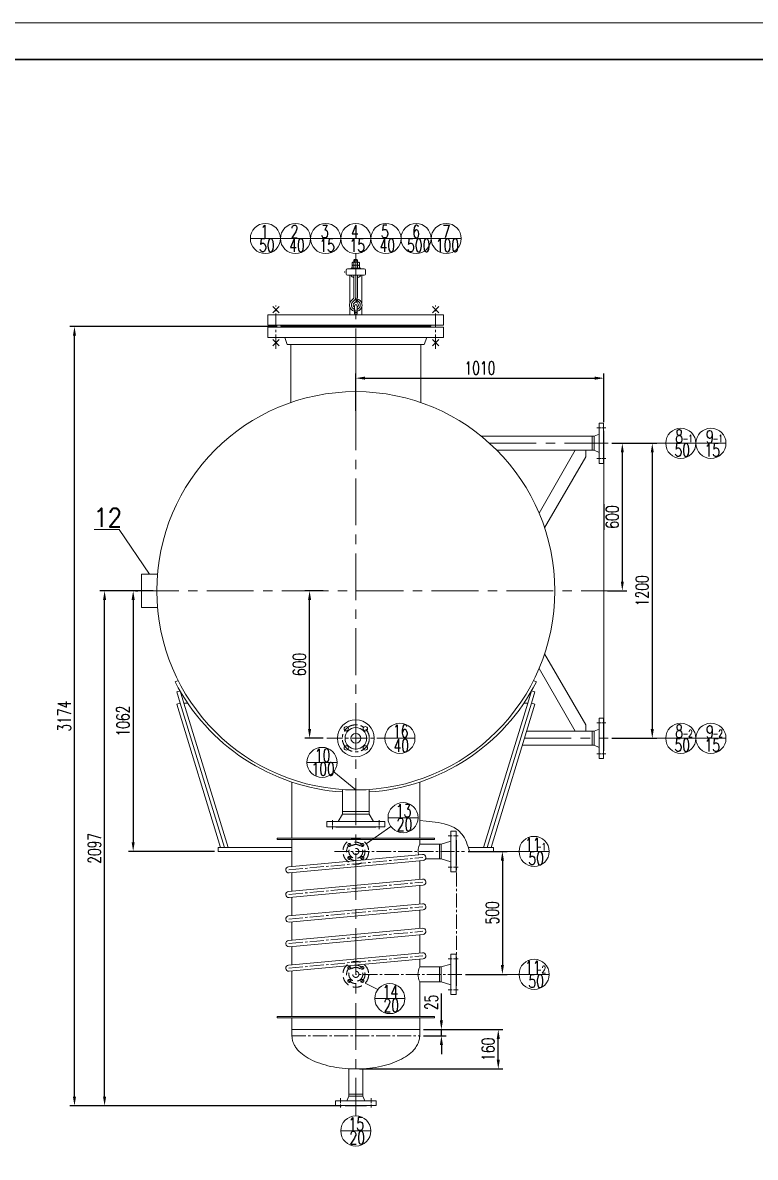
# Model space of a CAD drawing. Header units: millimetres. Extents: x 35105 to 422189, y -71206 to 1224.
# Drawn here: x 408562 to 411544, y -66911 to -62296 of the extents above; entities that cross this region are included whole.
import ezdxf
from ezdxf.enums import TextEntityAlignment as Align

# ---------------------------------------------------------------- set-up
doc = ezdxf.new("R2010")
doc.units = ezdxf.units.MM
for name, pattern in [('CENTER2', [28.575, 19.05, -3.175, 3.175, -3.175]), ('CENTERX2', [101.6, 63.5, -12.7, 12.7, -12.7]), ('DASHED', [19.05, 12.7, -6.35])]:
    doc.linetypes.add(name, pattern=pattern)
doc.layers.get('0').update_dxf_attribs({"lineweight": 18})
doc.layers.get('Defpoints').update_dxf_attribs({"lineweight": 18})
doc.layers.add('BORDER', color=7, linetype='Continuous')
for name, color, linetype, lineweight in [('短点划线', 1, 'CENTER2', 13), ('细实线', 1, 'Continuous', 13), ('虚线', 1, 'DASHED', 13), ('长点划线', 1, 'CENTERX2', 13)]:
    doc.layers.add(name, color=color, linetype=linetype, lineweight=lineweight)
doc.styles.add('HZ0', font='TXT.shx', dxfattribs={"width": 0.7, "bigfont": 'gbcbig.shx'})
doc.dimstyles.new('15倍$0', dxfattribs={"dimscale": 15, "dimtxt": 3.5, "dimasz": 2.5, "dimexe": 1.25, "dimexo": 1, "dimgap": 1, "dimtad": 1, "dimdec": 1, "dimdsep": 46, "dimtxsty": 'HZ0', "dimcen": 0, "dimclrd": 1, "dimclre": 1, "dimclrt": 1, "dimadec": 0, "dimazin": 0, "dimtfac": 1, "dimtdec": 1, "dimtmove": 2, "dimatfit": 3, "dimfxl": 1, "dimtfill": 1, "dimarcsym": 0})

# ---------------------------------------------------------------- blocks, each defined once
blk = doc.blocks.new('*D104')
at = {"color": 1, "linetype": 'Continuous', "lineweight": -2, "ltscale": 3, "transparency": 16777216}
for p, q in [((410375.2, -65666.5), (410533.3, -65666.5)), ((410514.5, -65704), (410514.5, -66129)), ((410364.5, -66166.5), (410533.3, -66166.5))]:
    blk.add_line(p, q, dxfattribs=at)
at = {"color": 1, "ltscale": 3, "transparency": 16777216}
for points in [[(410508.3, -65704), (410520.8, -65704), (410514.5, -65666.5)], [(410508.3, -66129), (410520.8, -66129), (410514.5, -66166.5)]]:
    blk.add_solid(points, dxfattribs=at)
at = {"layer": 'Defpoints', "color": 0, "ltscale": 3, "transparency": 16777216}
for p in [(410360.2, -65666.5), (410349.5, -66166.5), (410514.5, -66166.5)]:
    blk.add_point(p, dxfattribs=at)
at = {"color": 1, "ltscale": 3, "transparency": 16777216, "insert": (410473.3, -65916.5), "char_height": 52.5, "attachment_point": 5, "rotation": 90, "style": 'HZ0', "bg_fill": 3, "box_fill_scale": 1.1, "bg_fill_color": 256, "bg_fill_true_color": 13158600, "bg_fill_transparency": 957}
blk.add_mtext('500', dxfattribs=at)
blk = doc.blocks.new('*D124')
at = {"color": 1, "lineweight": -2, "ltscale": 3, "transparency": 16777216}
for p, q in [((409021.9, -64606.5), (409030.5, -64606.5)), ((409011.8, -64644), (409011.8, -65629)), ((409342.9, -65666.5), (408993, -65666.5))]:
    blk.add_line(p, q, dxfattribs=at)
at = {"color": 1, "ltscale": 3, "transparency": 16777216}
for points in [[(409005.5, -64644), (409018, -64644), (409011.8, -64606.5)], [(409005.5, -65629), (409018, -65629), (409011.8, -65666.5)]]:
    blk.add_solid(points, dxfattribs=at)
at = {"layer": 'Defpoints', "color": 0, "ltscale": 3, "transparency": 16777216}
for p in [(409006.9, -64606.5), (409011.8, -65666.5), (409357.9, -65666.5)]:
    blk.add_point(p, dxfattribs=at)
at = {"color": 1, "ltscale": 3, "transparency": 16777216, "insert": (408970.5, -65136.5), "char_height": 52.5, "attachment_point": 5, "rotation": 90, "style": 'HZ0', "bg_fill": 3, "box_fill_scale": 1.1, "bg_fill_color": 256, "bg_fill_true_color": 13158600, "bg_fill_transparency": 3492}
blk.add_mtext('1062', dxfattribs=at)
blk = doc.blocks.new('*D125')
at = {"color": 1, "lineweight": -2, "ltscale": 3, "transparency": 16777216}
for p, q in [((409092.9, -64606.5), (408876.7, -64606.5)), ((408895.4, -66664), (408895.4, -64644)), ((409859.4, -66701.5), (408876.7, -66701.5))]:
    blk.add_line(p, q, dxfattribs=at)
at = {"color": 1, "ltscale": 3, "transparency": 16777216}
for points in [[(408889.2, -64644), (408901.7, -64644), (408895.4, -64606.5)], [(408889.2, -66664), (408901.7, -66664), (408895.4, -66701.5)]]:
    blk.add_solid(points, dxfattribs=at)
at = {"layer": 'Defpoints', "color": 0, "ltscale": 3, "transparency": 16777216}
for p in [(408895.4, -64606.5), (409107.9, -64606.5), (409874.4, -66701.5)]:
    blk.add_point(p, dxfattribs=at)
at = {"color": 1, "ltscale": 3, "transparency": 16777216, "insert": (408854.2, -65654), "char_height": 52.5, "attachment_point": 5, "rotation": 90, "style": 'HZ0', "bg_fill": 3, "box_fill_scale": 1.1, "bg_fill_color": 256, "bg_fill_true_color": 13158600, "bg_fill_transparency": 3497}
blk.add_mtext('2097', dxfattribs=at)
blk = doc.blocks.new('*D126')
at = {"color": 1, "lineweight": -2, "ltscale": 3, "transparency": 16777216}
for p, q in [((409597.9, -63531.7), (408754.2, -63531.7)), ((408772.9, -66664), (408772.9, -63569.2)), ((409859.4, -66701.5), (408754.2, -66701.5))]:
    blk.add_line(p, q, dxfattribs=at)
at = {"color": 1, "ltscale": 3, "transparency": 16777216}
for points in [[(408766.7, -63569.2), (408779.2, -63569.2), (408772.9, -63531.7)], [(408766.7, -66664), (408779.2, -66664), (408772.9, -66701.5)]]:
    blk.add_solid(points, dxfattribs=at)
at = {"layer": 'Defpoints', "color": 0, "ltscale": 3, "transparency": 16777216}
for p in [(408772.9, -63531.7), (409612.9, -63531.7), (409874.4, -66701.5)]:
    blk.add_point(p, dxfattribs=at)
at = {"color": 1, "ltscale": 3, "transparency": 16777216, "insert": (408731.7, -65116.6), "char_height": 52.5, "attachment_point": 5, "rotation": 90, "style": 'HZ0', "bg_fill": 3, "box_fill_scale": 1.1, "bg_fill_color": 256, "bg_fill_true_color": 13158600, "bg_fill_transparency": 3397}
blk.add_mtext('3174', dxfattribs=at)
blk = doc.blocks.new('*D210')
at = {"color": 1, "linetype": 'Continuous', "lineweight": -2, "ltscale": 3, "transparency": 16777216}
for p, q in [((409917.9, -63874.8), (409917.9, -63722.9)), ((410927.9, -63920), (410927.9, -63722.9)), ((409955.4, -63741.7), (410890.4, -63741.7))]:
    blk.add_line(p, q, dxfattribs=at)
at = {"color": 1, "ltscale": 3, "transparency": 16777216}
for points in [[(409955.4, -63735.4), (409955.4, -63747.9), (409917.9, -63741.7)], [(410890.4, -63735.4), (410890.4, -63747.9), (410927.9, -63741.7)]]:
    blk.add_solid(points, dxfattribs=at)
at = {"layer": 'Defpoints', "color": 0, "ltscale": 3, "transparency": 16777216}
for p in [(410927.9, -63741.7), (409917.9, -63889.8), (410927.9, -63935)]:
    blk.add_point(p, dxfattribs=at)
at = {"color": 1, "ltscale": 3, "transparency": 16777216, "insert": (410422.9, -63700.4), "char_height": 52.5, "attachment_point": 5, "style": 'HZ0', "bg_fill": 3, "box_fill_scale": 1.1, "bg_fill_color": 256, "bg_fill_true_color": 13158600, "bg_fill_transparency": 3667}
blk.add_mtext('1010', dxfattribs=at)
blk = doc.blocks.new('*D216')
at = {"color": 1, "linetype": 'Continuous', "lineweight": -2, "ltscale": 3, "transparency": 16777216}
for p, q in [((410959.6, -64006.5), (411143.3, -64006.5)), ((411124.6, -64044), (411124.6, -65169)), ((410959.6, -65206.5), (411143.3, -65206.5))]:
    blk.add_line(p, q, dxfattribs=at)
at = {"color": 1, "ltscale": 3, "transparency": 16777216}
for points in [[(411118.3, -64044), (411130.8, -64044), (411124.6, -64006.5)], [(411118.3, -65169), (411130.8, -65169), (411124.6, -65206.5)]]:
    blk.add_solid(points, dxfattribs=at)
at = {"layer": 'Defpoints', "color": 0, "ltscale": 3, "transparency": 16777216}
for p in [(410944.6, -64006.5), (410944.6, -65206.5), (411124.6, -65206.5)]:
    blk.add_point(p, dxfattribs=at)
at = {"color": 1, "ltscale": 3, "transparency": 16777216, "insert": (411083.3, -64606.5), "char_height": 52.5, "attachment_point": 5, "rotation": 90, "style": 'HZ0', "bg_fill": 3, "box_fill_scale": 1.1, "bg_fill_color": 256, "bg_fill_true_color": 13158600, "bg_fill_transparency": 1172}
blk.add_mtext('1200', dxfattribs=at)
blk = doc.blocks.new('*D217')
at = {"color": 1, "linetype": 'Continuous', "lineweight": -2, "ltscale": 3, "transparency": 16777216}
for p, q in [((410959.6, -64006.5), (411021.4, -64006.5)), ((411002.6, -64044), (411002.6, -64569)), ((410941.8, -64606.5), (411021.4, -64606.5))]:
    blk.add_line(p, q, dxfattribs=at)
at = {"color": 1, "ltscale": 3, "transparency": 16777216}
for points in [[(410996.4, -64044), (411008.9, -64044), (411002.6, -64006.5)], [(410996.4, -64569), (411008.9, -64569), (411002.6, -64606.5)]]:
    blk.add_solid(points, dxfattribs=at)
at = {"layer": 'Defpoints', "color": 0, "ltscale": 3, "transparency": 16777216}
for p in [(410944.6, -64006.5), (410926.8, -64606.5), (411002.6, -64606.5)]:
    blk.add_point(p, dxfattribs=at)
at = {"color": 1, "ltscale": 3, "transparency": 16777216, "insert": (410961.4, -64306.5), "char_height": 52.5, "attachment_point": 5, "rotation": 90, "style": 'HZ0', "bg_fill": 3, "box_fill_scale": 1.1, "bg_fill_color": 256, "bg_fill_true_color": 13158600, "bg_fill_transparency": 1182}
blk.add_mtext('600', dxfattribs=at)
blk = doc.blocks.new('*D218')
at = {"color": 1, "linetype": 'Continuous', "lineweight": -2, "ltscale": 3, "transparency": 16777216}
for p, q in [((410192.9, -66391.5), (410516.5, -66391.5)), ((410497.8, -66514), (410497.8, -66429)), ((409932.9, -66551.5), (410516.5, -66551.5))]:
    blk.add_line(p, q, dxfattribs=at)
at = {"color": 1, "ltscale": 3, "transparency": 16777216}
for points in [[(410491.5, -66429), (410504, -66429), (410497.8, -66391.5)], [(410491.5, -66514), (410504, -66514), (410497.8, -66551.5)]]:
    blk.add_solid(points, dxfattribs=at)
at = {"layer": 'Defpoints', "color": 0, "ltscale": 3, "transparency": 16777216}
for p in [(410177.9, -66391.5), (410497.8, -66391.5), (409917.9, -66551.5)]:
    blk.add_point(p, dxfattribs=at)
at = {"color": 1, "ltscale": 3, "transparency": 16777216, "insert": (410456.5, -66471.5), "char_height": 52.5, "attachment_point": 5, "rotation": 90, "style": 'HZ0', "bg_fill": 3, "box_fill_scale": 1.1, "bg_fill_color": 256, "bg_fill_true_color": 13158600, "bg_fill_transparency": 2027}
blk.add_mtext('160', dxfattribs=at)
blk = doc.blocks.new('*D219')
at = {"color": 1, "linetype": 'Continuous', "lineweight": -2, "ltscale": 3, "transparency": 16777216}
for p, q in [((410266.3, -66354), (410266.3, -66244.9)), ((410192.9, -66391.5), (410285, -66391.5)), ((410266.3, -66416.5), (410266.3, -66391.5)), ((410192.9, -66416.5), (410285, -66416.5)), ((410266.3, -66454), (410266.3, -66491.5))]:
    blk.add_line(p, q, dxfattribs=at)
at = {"color": 1, "ltscale": 3, "transparency": 16777216}
for points in [[(410260, -66354), (410272.5, -66354), (410266.3, -66391.5)], [(410260, -66454), (410272.5, -66454), (410266.3, -66416.5)]]:
    blk.add_solid(points, dxfattribs=at)
at = {"layer": 'Defpoints', "color": 0, "ltscale": 3, "transparency": 16777216}
for p in [(410177.9, -66391.5), (410177.9, -66416.5), (410266.3, -66416.5)]:
    blk.add_point(p, dxfattribs=at)
at = {"color": 1, "ltscale": 3, "transparency": 16777216, "insert": (410225, -66280.7), "char_height": 52.5, "attachment_point": 5, "rotation": 90, "style": 'HZ0', "bg_fill": 3, "box_fill_scale": 1.1, "bg_fill_color": 256, "bg_fill_true_color": 13158600, "bg_fill_transparency": 792}
blk.add_mtext('25', dxfattribs=at)
blk = doc.blocks.new('*D222')
at = {"color": 1, "linetype": 'Continuous', "lineweight": -2, "ltscale": 3, "transparency": 16777216}
for p, q in [((409784.8, -64606.5), (409711, -64606.5)), ((409729.8, -65169), (409729.8, -64644)), ((409784.8, -65206.5), (409711, -65206.5))]:
    blk.add_line(p, q, dxfattribs=at)
at = {"color": 1, "ltscale": 3, "transparency": 16777216}
for points in [[(409723.5, -64644), (409736, -64644), (409729.8, -64606.5)], [(409723.5, -65169), (409736, -65169), (409729.8, -65206.5)]]:
    blk.add_solid(points, dxfattribs=at)
at = {"layer": 'Defpoints', "color": 0, "ltscale": 3, "transparency": 16777216}
for p in [(409729.8, -64606.5), (409799.8, -64606.5), (409799.8, -65206.5)]:
    blk.add_point(p, dxfattribs=at)
at = {"color": 1, "ltscale": 3, "transparency": 16777216, "insert": (409688.5, -64906.5), "char_height": 52.5, "attachment_point": 5, "rotation": 90, "style": 'HZ0', "bg_fill": 3, "box_fill_scale": 1.1, "bg_fill_color": 256, "bg_fill_true_color": 13158600, "bg_fill_transparency": 2307}
blk.add_mtext('600', dxfattribs=at)

msp = doc.modelspace()

# ---------------------------------------------------------------- linework, layer by layer
at = {"color": 4, "ltscale": 3}
for p, q in [((409488.68, -63173.79), (409611.32, -63173.79)), ((409611.32, -63173.79), (409733.96, -63173.79)), ((409733.96, -63173.79), (409856.61, -63173.79)), ((409856.61, -63173.79), (409979.25, -63173.79)), ((409979.25, -63173.79), (410101.9, -63173.79)), ((410101.9, -63173.79), (410224.54, -63173.79)), ((410224.54, -63173.79), (410347.19, -63173.79)), ((411143.35, -64006.55), (411179.3, -64006.55)), ((411179.3, -64006.55), (411301.94, -64006.55)), ((411301.94, -64006.55), (411424.58, -64006.55)), ((410158.73, -65206.55), (410036.09, -65206.55)), ((411179.3, -65206.55), (411301.94, -65206.55)), ((411301.94, -65206.55), (411424.58, -65206.55)), ((410049.04, -65529.3), (410171.68, -65529.3)), ((409960.67, -65636.06), (410060.44, -65564.91)), ((410582.36, -65666.55), (410533.26, -65666.55)), ((410705.01, -65666.55), (410582.36, -65666.55)), ((410533.26, -66166.55), (410582.36, -66166.55)), ((410705.01, -66166.55), (410582.36, -66166.55)), ((409956.63, -66202.02), (410007.6, -66227.95)), ((409995.09, -66265.07), (410117.73, -66265.07)), ((409856.61, -66803.53), (409979.25, -66803.53))]:
    msp.add_line(p, q, dxfattribs=at)
for p, q in [((409911.93, -63259.66), (409910.43, -63261.16)), ((409910.43, -63261.16), (409925.43, -63261.16)), ((409910.43, -63261.16), (409910.43, -63270.41)), ((409911.93, -63259.66), (409923.93, -63259.66)), ((409923.93, -63259.66), (409925.43, -63261.16)), ((409925.43, -63261.16), (409925.43, -63270.41)), ((409878.55, -63302.41), (409878.55, -63318.41)), ((409883.55, -63297.41), (409952.31, -63297.41)), ((409900.93, -63294.41), (409934.93, -63294.41)), ((409900.93, -63294.41), (409900.93, -63297.41)), ((409903.18, -63272.91), (409903.18, -63282.41)), ((409903.18, -63282.41), (409917.93, -63282.41)), ((409903.18, -63284.91), (409903.18, -63294.41)), ((409905.68, -63270.41), (409917.93, -63270.41)), ((409905.68, -63270.41), (409906.68, -63270.41)), ((409905.68, -63282.41), (409906.68, -63282.41)), ((409910.43, -63272.91), (409910.43, -63282.41)), ((409910.43, -63284.91), (409910.43, -63294.41)), ((409929.18, -63270.41), (409917.93, -63270.41)), ((409932.68, -63282.41), (409917.93, -63282.41)), ((409925.43, -63272.91), (409925.43, -63282.41)), ((409925.43, -63284.91), (409925.43, -63294.41)), ((409932.68, -63272.91), (409932.68, -63282.41)), ((409932.68, -63284.91), (409932.68, -63294.41)), ((409934.93, -63294.41), (409934.93, -63297.41)), ((409957.31, -63302.41), (409957.31, -63318.41)), ((409883.55, -63323.41), (409952.31, -63323.41)), ((409910.43, -63323.41), (409910.46, -63411.14)), ((409925.43, -63323.41), (409925.4, -63412.52)), ((410275.43, -63484.71), (409560.43, -63484.71)), ((409560.43, -63484.71), (409560.43, -63526.71)), ((410275.43, -63526.71), (410275.43, -63484.71)), ((409560.43, -63526.71), (410275.43, -63526.71)), ((409560.43, -63533.71), (410275.43, -63533.71)), ((409560.43, -63575.71), (409560.43, -63533.71)), ((409612.93, -63528.71), (409612.93, -63526.71)), ((409612.93, -63528.71), (410222.93, -63528.71)), ((409612.93, -63528.71), (410222.93, -63528.71)), ((409612.93, -63531.71), (410222.93, -63531.71)), ((409612.93, -63531.71), (409612.93, -63533.71)), ((410222.93, -63528.71), (410222.93, -63526.71)), ((410222.93, -63531.71), (410222.93, -63533.71)), ((410275.43, -63533.71), (410275.43, -63575.71)), ((410275.43, -63575.71), (409560.43, -63575.71)), ((409639.21, -63604.71), (409628.93, -63575.71)), ((410196.66, -63604.71), (410206.93, -63575.71)), ((409639.21, -63604.71), (410196.66, -63604.71)), ((409652.93, -63604.71), (409652.93, -63841.12)), ((409652.93, -63621.71), (409652.93, -63605.71)), ((410182.93, -63604.71), (410182.93, -63841.12)), ((410182.93, -63621.71), (410182.93, -63605.71)), ((410879.93, -63978.05), (410887.93, -63978.05)), ((410879.93, -63978.05), (410879.93, -64035.05)), ((410887.93, -63978.05), (410907.93, -63969.05)), ((410887.93, -63978.05), (410887.93, -64035.05)), ((410879.93, -64035.05), (410887.93, -64035.05)), ((410907.93, -65124.05), (410907.93, -65289.05)), ((410879.93, -65178.05), (410887.93, -65178.05)), ((410879.93, -65235.05), (410879.93, -65178.05)), ((410887.93, -65178.05), (410907.93, -65169.05)), ((410887.93, -65235.05), (410887.93, -65178.05)), ((410879.93, -65235.05), (410887.93, -65235.05)), ((410887.93, -65235.05), (410907.93, -65244.05)), ((410907.93, -65289.05), (410925.93, -65289.05)), ((410927.93, -65257.55), (410925.93, -65257.55)), ((409971.93, -65503.55), (409971.93, -65515.55)), ((409971.93, -65515.55), (409989.67, -65544.55)), ((409998.93, -65568.55), (409998.93, -65566.55)), ((410035.43, -65544.55), (410035.43, -65566.55)), ((409835.43, -66681.55), (409835.43, -66699.55)), ((409835.43, -66681.55), (410000.43, -66681.55)), ((409880.93, -66681.55), (409889.43, -66661.55)), ((409889.43, -66653.55), (409889.43, -66661.55)), ((409889.43, -66653.55), (409946.43, -66653.55)), ((409889.43, -66661.55), (409946.43, -66661.55)), ((409946.43, -66653.55), (409946.43, -66661.55)), ((409946.43, -66661.55), (409954.93, -66681.55)), ((410000.43, -66699.55), (410000.43, -66681.55)), ((409835.43, -66699.55), (410000.43, -66699.55)), ((409874.43, -66701.55), (409874.43, -66699.55)), ((409874.43, -66701.55), (409961.43, -66701.55)), ((409961.43, -66701.55), (409961.43, -66699.55))]:
    msp.add_line(p, q)
at = {"color": 1}
for p, q in [((409911.93, -63259.66), (409911.93, -63270.41)), ((409923.93, -63259.66), (409923.93, -63270.41))]:
    msp.add_line(p, q, dxfattribs=at)
at = {"ltscale": 3}
for p, q in [((409893.93, -63435.62), (409893.93, -63323.41)), ((409941.93, -63435.62), (409941.93, -63323.41)), ((409579.84, -63476.55), (409606.02, -63450.37)), ((409606.02, -63476.55), (409579.84, -63450.37)), ((409893.93, -63484.71), (409893.93, -63452.86)), ((409911.93, -63478.71), (409911.93, -63448.74)), ((409923.93, -63478.71), (409923.93, -63448.74)), ((409941.93, -63484.71), (409941.93, -63452.86)), ((410256.02, -63476.55), (410229.84, -63450.37)), ((410229.84, -63476.55), (410256.02, -63450.37)), ((409579.84, -63610.14), (409606.02, -63583.97)), ((409606.02, -63610.14), (409579.84, -63583.97)), ((410256.02, -63610.14), (410229.84, -63583.97)), ((410229.84, -63610.14), (410256.02, -63583.97)), ((410879.93, -63978.05), (410428.9, -63978.05)), ((410879.93, -64035.05), (410491.94, -64035.05)), ((410811.06, -64035.05), (410663.66, -64290.34)), ((410853.79, -64035.05), (410853.79, -64061.03)), ((410853.79, -64061.03), (410686.49, -64350.8)), ((410853.79, -65152.07), (410686.49, -64862.3)), ((410811.06, -65178.05), (410663.66, -64922.75)), ((409182.74, -64977.08), (409191.64, -64972.52)), ((409191.64, -64972.52), (409194.57, -64971.04)), ((410644.22, -64972.52), (410641.29, -64971.04)), ((410653.12, -64977.08), (410644.22, -64972.52)), ((410653.12, -64977.08), (410644.22, -64972.52)), ((409189.21, -65017.65), (409202.59, -65013.55)), ((409203.28, -65063.55), (409189.21, -65017.65)), ((409217.93, -65063.55), (409202.59, -65013.55)), ((410617.94, -65063.55), (410633.27, -65013.55)), ((410632.58, -65063.55), (410646.65, -65017.65)), ((410646.65, -65017.65), (410633.27, -65013.55)), ((409203.28, -65063.55), (409188.94, -65067.95)), ((409367.6, -65650.55), (409188.94, -65067.95)), ((409383.29, -65650.55), (409203.28, -65063.55)), ((409397.93, -65650.55), (409217.93, -65063.55)), ((409233.89, -65063.55), (409217.93, -65063.55)), ((410437.93, -65650.55), (410617.94, -65063.55)), ((410452.57, -65650.55), (410632.58, -65063.55)), ((410468.26, -65650.55), (410646.92, -65067.95)), ((410601.97, -65063.55), (410617.94, -65063.55)), ((410632.58, -65063.55), (410646.92, -65067.95)), ((410853.79, -65178.05), (410853.79, -65152.07)), ((410879.93, -65178.05), (410613.16, -65178.05)), ((410879.93, -65235.05), (410595.68, -65235.05)), ((409657.93, -65612.55), (409657.93, -65384.56)), ((410177.93, -65612.55), (410177.93, -65384.56)), ((409971.93, -65503.55), (409971.93, -65414.75)), ((409657.93, -65727.85), (409657.93, -65618.55)), ((410177.93, -65612.55), (410237.93, -65612.55)), ((410177.93, -65636.4), (410177.93, -65618.55)), ((410237.93, -65618.55), (410177.93, -65618.55)), ((410237.93, -65618.55), (410237.93, -65612.55)), ((410305.23, -65749.05), (410305.23, -65584.05)), ((410305.23, -65584.05), (410325.93, -65584.05)), ((410325.93, -65749.05), (410325.93, -65584.05)), ((410327.93, -65620.5), (410325.93, -65620.5)), ((409357.93, -65650.55), (409657.93, -65650.55)), ((409357.93, -65650.55), (409357.93, -65666.55)), ((409357.93, -65666.55), (409657.93, -65666.55)), ((410257.93, -65636.4), (410177.93, -65636.4)), ((410257.93, -65696.7), (410257.93, -65636.4)), ((410257.93, -65636.4), (410264.93, -65636.4)), ((410264.93, -65636.4), (410305.23, -65624.55)), ((410264.93, -65696.7), (410264.93, -65636.4)), ((410477.93, -65650.55), (410376.09, -65650.55)), ((410477.93, -65666.55), (410381.3, -65666.55)), ((410477.93, -65650.55), (410477.93, -65666.55)), ((410477.93, -65650.55), (410477.93, -65666.55)), ((410477.93, -65650.55), (410477.93, -65666.55)), ((409644.29, -65729.1), (410189.29, -65679.1)), ((409646.57, -65754), (410191.57, -65704)), ((410177.93, -65780.14), (410177.93, -65705.25)), ((410257.93, -65696.7), (410201.82, -65696.7)), ((410257.93, -65696.7), (410264.93, -65696.7)), ((410264.93, -65696.7), (410305.23, -65708.55)), ((409657.93, -65827.85), (409657.93, -65752.95)), ((410305.23, -65749.05), (410325.93, -65749.05)), ((409644.29, -65829.1), (410189.29, -65779.1)), ((409646.57, -65854), (410191.57, -65804)), ((410177.93, -65880.14), (410177.93, -65805.25)), ((409657.93, -65927.85), (409657.93, -65852.95)), ((409644.29, -65929.1), (410189.29, -65879.1)), ((409646.57, -65954), (410191.57, -65904)), ((410177.93, -65980.14), (410177.93, -65905.25)), ((409644.29, -66029.1), (410189.29, -65979.1)), ((409657.93, -66027.85), (409657.93, -65952.95)), ((409646.57, -66054), (410191.57, -66004)), ((410177.93, -66080.14), (410177.93, -66005.25)), ((409657.93, -66127.85), (409657.93, -66052.95)), ((410305.23, -66084.05), (410325.93, -66084.05)), ((410325.93, -66249.05), (410325.93, -66084.05)), ((410177.93, -66136.4), (410177.93, -66105.25)), ((410264.93, -66136.4), (410305.23, -66124.55)), ((409657.93, -66337.55), (409657.93, -66152.95)), ((410257.93, -66136.4), (410177.93, -66136.4)), ((410257.93, -66196.7), (410257.93, -66136.4)), ((410257.93, -66136.4), (410264.93, -66136.4)), ((410264.93, -66196.7), (410264.93, -66136.4)), ((410257.93, -66196.7), (410177.93, -66196.7)), ((410177.93, -66337.55), (410177.93, -66196.7)), ((410257.93, -66196.7), (410264.93, -66196.7)), ((410264.93, -66196.7), (410305.23, -66208.55)), ((410327.93, -66212.6), (410325.93, -66212.6)), ((409657.93, -66416.55), (409657.93, -66343.55)), ((410177.93, -66416.55), (410177.93, -66343.55)), ((409657.93, -66391.55), (410177.93, -66391.55)), ((409889.43, -66653.55), (409889.43, -66550.75)), ((409946.43, -66653.55), (409946.43, -66550.75))]:
    msp.add_line(p, q, dxfattribs=at)
at = {"color": 4, "ltscale": 3}
for centre in [(409550, -63173.79), (409672.64, -63173.79), (409795.29, -63173.79), (409917.93, -63173.79), (410040.58, -63173.79), (410163.22, -63173.79), (410285.86, -63173.79), (411240.62, -64006.55), (411363.26, -64006.55), (410097.41, -65206.55), (411240.62, -65206.55), (411363.26, -65206.55), (410110.36, -65529.3), (410643.69, -65666.55), (410643.69, -66166.55), (410056.41, -66265.07), (409917.93, -66803.53)]:
    msp.add_circle(centre, 61.32, dxfattribs=at)
at = {"ltscale": 3}
for centre, radius in [((409917.93, -63478.71), 6), ((409917.93, -64606.55), 810)]:
    msp.add_circle(centre, radius, dxfattribs=at)
for centre, radius in [((409956.82, -65167.66), 9), ((409917.93, -65206.55), 20), ((409956.82, -65245.44), 9)]:
    msp.add_circle(centre, radius)
for centre, radius, start, end in [((409883.55, -63302.41), 5, 90, 180), ((409905.68, -63272.91), 2.5, 90, 180), ((409905.68, -63284.91), 2.5, 90, 180), ((409907.93, -63272.91), 2.5, 0, 90), ((409907.93, -63284.91), 2.5, 0, 90), ((409912.93, -63272.91), 2.5, 90, 180), ((409912.93, -63284.91), 2.5, 90, 180), ((409922.93, -63272.91), 2.5, 0, 90), ((409922.93, -63284.91), 2.5, 0, 90), ((409927.93, -63272.91), 2.5, 90, 180), ((409927.93, -63284.91), 2.5, 90, 180), ((409930.18, -63272.91), 2.5, 0, 90), ((409930.18, -63284.91), 2.5, 0, 90), ((409952.31, -63302.41), 5, 0, 90), ((409883.55, -63318.41), 5, 180, 270), ((409952.31, -63318.41), 5, 270, 0), ((409917.93, -63444.24), 25.5, 123.80813, 256.39104), ((409893.81, -63409.59), 16.72, 305.60729, 354.69547), ((409917.93, -63444.24), 10.5, 123.80813, 235.1501), ((409893.81, -63409.59), 31.72, 305.60729, 354.69547), ((409917.93, -63444.24), 10.5, 304.8499, 68.29781), ((409917.93, -63444.24), 25.5, 283.60896, 65.25303)]:
    msp.add_arc(centre, radius, start, end)
for centre, radius, start, end in [((409917.93, -63310.36), 24, 127.92165, 147.34246), ((409917.93, -63310.36), 24, 32.65754, 52.07835), ((409917.93, -63310.36), 24, 212.93701, 251.79901), ((409917.93, -63310.36), 24, 288.20113, 327.06299), ((409917.93, -63448.74), 6, 0, 180), ((409932.52, -63431.49), 11.11, 110.59761, 195.65395), ((409917.93, -64600.55), 826, 207.1194, 266.2516), ((409917.93, -64600.55), 826, 273.7484, 332.8806), ((410239.81, -65666.55), 68.83, 154.02227, 191.81916), ((410190.43, -65691.55), 12.5, 275.24182, 95.24182), ((409645.43, -65741.55), 12.5, 95.24182, 275.24182), ((410190.43, -65791.55), 12.5, 275.24182, 95.24182), ((409645.43, -65841.55), 12.5, 95.24182, 275.24182), ((410190.43, -65891.55), 12.5, 275.24182, 95.24182), ((409645.43, -65941.55), 12.5, 95.24182, 275.24182), ((410190.43, -65991.55), 12.5, 275.24182, 95.24182), ((409645.43, -66041.55), 12.5, 95.24182, 275.24182), ((410190.43, -66091.55), 12.5, 275.24182, 95.24182), ((410239.81, -66166.55), 68.83, 154.02227, 205.97773)]:
    msp.add_arc(centre, radius, start, end, dxfattribs=at)
msp.add_open_spline([(409657.93, -66416.55), (409657.93, -66421.04), (409658.35, -66425.53), (409660.01, -66434.43), (409661.25, -66438.83), (409664.5, -66447.49), (409666.52, -66451.75), (409671.28, -66460.07), (409674.03, -66464.13), (409683.62, -66476.44), (409691.65, -66484.32), (409710.33, -66498.96), (409720.99, -66505.74), (409744.56, -66518.04), (409757.47, -66523.56), (409785.07, -66533.23), (409799.77, -66537.36), (409830.42, -66544.1), (409846.38, -66546.71), (409878.97, -66550.33), (409895.6, -66551.33), (409928.94, -66551.7), (409945.64, -66551.07), (409978.51, -66548.18), (409994.67, -66545.93), (410025.86, -66539.88), (410040.89, -66536.08), (410069.28, -66527.06), (410082.63, -66521.83), (410107.19, -66510.1), (410118.4, -66503.6), (410138.26, -66489.46), (410146.91, -66481.82), (410159.12, -66468), (410163.43, -66462.07), (410170.47, -66449.79), (410173.19, -66443.44), (410176.53, -66431.73), (410177.45, -66426.42), (410177.88, -66419.58), (410177.93, -66418.06), (410177.93, -66416.55)], degree=3, knots=[0, 0, 0, 0, 0.092908, 0.092908, 0.1858159, 0.1858159, 0.2787239, 0.2787239, 0.3716319, 0.3716319, 0.5677928, 0.5677928, 0.7639537, 0.7639537, 0.9601146, 0.9601146, 1.1562755, 1.1562755, 1.3524364, 1.3524364, 1.5485973, 1.5485973, 1.7447582, 1.7447582, 1.9409191, 1.9409191, 2.13708, 2.13708, 2.3332409, 2.3332409, 2.5294018, 2.5294018, 2.7255627, 2.7255627, 2.8627122, 2.8627122, 2.9998618, 2.9998618, 3.1102362, 3.1102362, 3.1415927, 3.1415927, 3.1415927, 3.1415927], dxfattribs=at)
at = {"color": 0, "linetype": 'ByBlock'}
msp.add_point((409873.18, -63310.41), dxfattribs=at)
at = {"layer": 'BORDER', "linetype": 'Continuous', "lineweight": 30, "ltscale": 5}
msp.add_lwpolyline([(402300.81, -62445.86), (414375.81, -62445.86), (414375.81, -71055.86), (402300.81, -71055.86)], close=True, dxfattribs=at)
at = {"layer": '短点划线', "ltscale": 3}
for p, q in [((409592.93, -63621.71), (409592.93, -63446.55)), ((410242.93, -63621.71), (410242.93, -63446.55)), ((409830.92, -65666.55), (410004.94, -65666.55)), ((409830.92, -65666.55), (409917.93, -65666.55)), ((410004.94, -65666.55), (410360.17, -65666.55)), ((410327.93, -65666.55), (410327.93, -66166.55)), ((409645.43, -65741.55), (410190.43, -65691.55)), ((409645.43, -65841.55), (410190.43, -65791.55)), ((409645.43, -65941.55), (410190.43, -65891.55)), ((409645.43, -66041.55), (410190.43, -65991.55)), ((410349.53, -66166.55), (409917.93, -66166.55)), ((409657.93, -66416.55), (410177.93, -66416.55))]:
    msp.add_line(p, q, dxfattribs=at)
at = {"layer": '短点划线'}
for p, q in [((410898.21, -65269.05), (410935.25, -65269.05)), ((410012.93, -65539.46), (410012.93, -65576.5)), ((409855.43, -66670.46), (409855.43, -66707.5)), ((409980.43, -66670.46), (409980.43, -66707.5))]:
    msp.add_line(p, q, dxfattribs=at)
at = {"layer": '细实线'}
msp.add_lwpolyline([(401925.81, -71205.86), (414525.81, -71205.86), (414525.81, -62295.86), (401925.81, -62295.86)], close=True, dxfattribs=at)
at = {"layer": '细实线', "ltscale": 3}
msp.add_spline([(410177.93, -65541.12), (410350.05, -65596), (410381.3, -65666.55)], degree=3, dxfattribs=at)
at = {"layer": '虚线', "ltscale": 3}
for centre, radius in [((409917.93, -65666.55), 52.5), ((409917.93, -65666.55), 37.5), ((409891.41, -65640.03), 6), ((409917.93, -65666.55), 28.29), ((409917.93, -65666.55), 12.5), ((409944.45, -65640.03), 6), ((409891.41, -65693.07), 6), ((409944.45, -65693.07), 6), ((409917.93, -66166.55), 52.5), ((409917.93, -66166.55), 37.5), ((409891.41, -66140.03), 6), ((409917.93, -66166.55), 28.29), ((409917.93, -66166.55), 12.5), ((409944.45, -66140.03), 6), ((409891.41, -66193.07), 6), ((409944.45, -66193.07), 6)]:
    msp.add_circle(centre, radius, dxfattribs=at)
at = {"layer": '长点划线', "ltscale": 3}
for p, q in [((409917.93, -63235.11), (409917.93, -66742.21)), ((409006.89, -64606.55), (410961.98, -64606.55)), ((410604.42, -65206.55), (410944.56, -65206.55))]:
    msp.add_line(p, q, dxfattribs=at)
at = {"layer": '长点划线', "ltscale": 0.25}
msp.add_line((410334.71, -65603.05), (410294.06, -65603.05), dxfattribs=at)
at = {"layer": '长点划线', "ltscale": 3}
for centre, radius, start, end in [((409917.93, -63444.24), 18, 123.80813, 250.52878), ((409893.81, -63409.59), 24.22, 305.60729, 354.69547), ((409917.93, -63444.24), 18, 289.47122, 75.51956)]:
    msp.add_arc(centre, radius, start, end, dxfattribs=at)

# ---------------------------------------------------------------- texts
at = {"color": 4, "lineweight": 25, "style": 'HZ0', "width": 0.7}
for s, p in [('1', (409546.01, -63171.5)), ('2', (409668.65, -63171.5)), ('3', (409791.3, -63171.5)), ('4', (409913.94, -63171.5)), ('5', (410036.59, -63171.5)), ('6', (410163.7, -63171.5)), ('7', (410286.35, -63171.5))]:
    msp.add_text(s, height=52.5, dxfattribs=at).set_placement(p, align=Align.CENTER)
for s, height, p in [('50', 52.5, (409524.26, -63227.81)), ('40', 52.5, (409646.91, -63227.81)), ('15', 52.5, (409769.55, -63227.81)), ('15', 52.5, (409892.2, -63227.81)), ('40', 52.5, (410014.84, -63227.81)), ('500', 52.5, (410126.49, -63227.81)), ('100', 52.5, (410243.43, -63227.81)), ('8', 52.5, (411217.99, -64004.26)), ('9', 52.5, (411343.25, -64006.55)), ('-1', 30, (411247.77, -64002.35)), ('-1', 30, (411370.41, -64002.35)), ('50', 52.5, (411214.88, -64060.56)), ('15', 52.5, (411337.53, -64060.56)), ('8', 52.5, (411217.99, -65204.26)), ('9', 52.5, (411343.25, -65206.55)), ('-2', 30, (411247.77, -65202.35)), ('-2', 30, (411370.41, -65202.35)), ('50', 52.5, (411214.88, -65260.56)), ('15', 52.5, (411337.53, -65260.56)), ('13', 52.5, (410081.14, -65527.01)), ('20', 52.5, (410084.63, -65583.32)), ('50', 52.5, (410620.42, -65720.56)), ('50', 52.5, (410620.42, -66220.56)), ('14', 52.5, (410027.19, -66262.78)), ('20', 52.5, (410030.68, -66319.09)), ('15', 52.5, (409888.71, -66801.24)), ('20', 52.5, (409892.2, -66857.55))]:
    msp.add_text(s, height=height, dxfattribs=at).set_placement(p)
for s, height, p in [('16', 52.5, (410069.39, -65203.56)), ('40', 52.5, (410071.48, -65262.12)), ('11', 52.5, (410606.68, -65664.26)), ('-1', 30, (410650.84, -65662.35)), ('11', 52.5, (410606.68, -66164.26)), ('-2', 30, (410650.84, -66162.35))]:
    msp.add_text(s, height=height, rotation=360, dxfattribs=at).set_placement(p)

# ---------------------------------------------------------------- next in the draw order: dimensions: what is measured, and where the dimension line sits
at = {"ltscale": 3}
dim = msp.add_linear_dim(base=(410927.93, -63741.69), p1=(409917.93, -63889.78), p2=(410927.93, -63935), dimstyle='15倍$0', override={"dimtmove": 0, "dimfxl": 2, "dimarcsym": 1}, dxfattribs=at)
dim.commit()
dim.dimension.update_dxf_attribs({"geometry": '*D210', "text_midpoint": (410422.93, -63700.44)})
for base, p1, p2, override, picture, middle in [((411124.6, -65206.55), (410944.56, -64006.55), (410944.56, -65206.55), {"dimtmove": 0, "dimfxl": 2, "dimarcsym": 1}, '*D216', (411083.35, -64606.55)), ((410514.51, -66166.55), (410360.17, -65666.55), (410349.53, -66166.55), {"dimfxl": 2, "dimtfill": 1, "dimarcsym": 1}, '*D104', (410473.26, -65916.55)), ((410497.76, -66391.55), (409917.93, -66551.55), (410177.93, -66391.55), {"dimfxl": 2, "dimtfill": 1, "dimarcsym": 1}, '*D218', (410456.51, -66471.55))]:
    dim = msp.add_linear_dim(base=base, p1=p1, p2=p2, angle=90, dimstyle='15倍$0', override=override, dxfattribs=at)
    dim.commit()
    dim.dimension.update_dxf_attribs({"geometry": picture, "text_midpoint": middle})
dim = msp.add_linear_dim(base=(409011.79, -65666.55), p1=(409006.89, -64606.55), p2=(409357.93, -65666.55), angle=90, text='1062', dimstyle='15倍$0', override={"dimtmove": 0}, dxfattribs=at)
dim.commit()
dim.dimension.update_dxf_attribs({"geometry": '*D124', "text_midpoint": (408970.54, -65136.55)})

# ---------------------------------------------------------------- next in the draw order: linework, layer by layer
for p, q in [((410907.93, -63924.05), (410925.93, -63924.05)), ((410927.93, -63955.55), (410925.93, -63955.55)), ((410925.93, -65124.05), (410907.93, -65124.05)), ((410925.93, -65289.05), (410925.93, -65124.05)), ((410927.93, -65155.55), (410925.93, -65155.55)), ((410927.93, -65257.55), (410927.93, -65155.55))]:
    msp.add_line(p, q)
at = {"color": 4, "ltscale": 3}
msp.add_line((411143.35, -65206.55), (411179.3, -65206.55), dxfattribs=at)
at = {"ltscale": 3}
for p, q in [((410327.93, -65712.6), (410327.93, -65620.5)), ((410327.93, -65712.6), (410325.93, -65712.6)), ((410327.93, -66120.5), (410325.93, -66120.5)), ((410327.93, -66212.6), (410327.93, -66120.5))]:
    msp.add_line(p, q, dxfattribs=at)
at = {"layer": '短点划线'}
for p, q in [((410898.21, -63944.05), (410935.25, -63944.05)), ((410898.21, -65144.05), (410935.25, -65144.05))]:
    msp.add_line(p, q, dxfattribs=at)
at = {"layer": '长点划线', "ltscale": 0.25}
for p, q in [((410334.71, -65730.05), (410294.06, -65730.05)), ((410334.71, -66103.05), (410294.06, -66103.05))]:
    msp.add_line(p, q, dxfattribs=at)

# ---------------------------------------------------------------- next in the draw order: dimensions: what is measured, and where the dimension line sits
at = {"ltscale": 3}
dim = msp.add_linear_dim(base=(411002.61, -64606.55), p1=(410944.56, -64006.55), p2=(410926.79, -64606.55), angle=90, dimstyle='15倍$0', override={"dimtmove": 0, "dimfxl": 2, "dimarcsym": 1}, dxfattribs=at)
dim.commit()
dim.dimension.update_dxf_attribs({"geometry": '*D217', "text_midpoint": (410961.36, -64306.55)})
dim = msp.add_linear_dim(base=(408895.43, -64606.55), p1=(409874.43, -66701.55), p2=(409107.93, -64606.55), angle=90, text='2097', dimstyle='15倍$0', override={"dimtmove": 0}, dxfattribs=at)
dim.commit()
dim.dimension.update_dxf_attribs({"geometry": '*D125', "text_midpoint": (408854.18, -65654.05)})
dim = msp.add_linear_dim(base=(410266.28, -66416.55), p1=(410177.93, -66391.55), p2=(410177.93, -66416.55), angle=90, dimstyle='15倍$0', override={"dimtmove": 0, "dimfxl": 2, "dimtfill": 1, "dimarcsym": 1}, dxfattribs=at)
dim.commit()
dim.dimension.update_dxf_attribs({"geometry": '*D219', "text_midpoint": (410266.28, -66280.72), "dimtype": 160})

# ---------------------------------------------------------------- next in the draw order: linework, layer by layer
for p, q in [((410907.93, -64089.05), (410907.93, -63924.05)), ((410925.93, -63924.05), (410925.93, -64089.05)), ((410927.93, -63955.55), (410927.93, -64057.55)), ((410887.93, -64035.05), (410907.93, -64044.05)), ((410925.93, -64089.05), (410907.93, -64089.05)), ((410927.93, -64057.55), (410925.93, -64057.55))]:
    msp.add_line(p, q)
for p, q in [((410927.93, -64006.55), (410927.93, -65206.55)), ((410305.23, -66249.05), (410305.23, -66084.05)), ((410305.23, -66249.05), (410325.93, -66249.05)), ((410237.93, -66343.55), (410237.93, -66337.55))]:
    msp.add_line(p, q, dxfattribs=at)
at = {"layer": '短点划线'}
msp.add_line((410898.21, -64069.05), (410935.25, -64069.05), dxfattribs=at)
at = {"layer": '长点划线', "ltscale": 3}
msp.add_line((410462.08, -64006.55), (410944.56, -64006.55), dxfattribs=at)
at = {"layer": '长点划线', "ltscale": 0.25}
msp.add_line((410334.71, -66230.05), (410294.06, -66230.05), dxfattribs=at)

# ---------------------------------------------------------------- next in the draw order: dimensions: what is measured, and where the dimension line sits
at = {"ltscale": 3}
dim = msp.add_linear_dim(base=(408772.9, -63531.71), p1=(409874.43, -66701.55), p2=(409612.93, -63531.71), angle=90, text='3174', dimstyle='15倍$0', override={"dimdec": 0, "dimtmove": 0}, dxfattribs=at)
dim.commit()
dim.dimension.update_dxf_attribs({"geometry": '*D126', "text_midpoint": (408731.65, -65116.63)})

# ---------------------------------------------------------------- next in the draw order: linework, layer by layer
at = {"color": 4, "ltscale": 3}
for p, q in [((409719.15, -65304.6), (409841.8, -65304.6)), ((409917.93, -65416.55), (409828.02, -65343.32))]:
    msp.add_line(p, q, dxfattribs=at)
at = {"ltscale": 3}
for p, q in [((409863.93, -65503.55), (409863.93, -65414.75)), ((409597.93, -65618.55), (409597.93, -65612.55)), ((409657.93, -65612.55), (409597.93, -65612.55)), ((409597.93, -65618.55), (409657.93, -65618.55)), ((409657.93, -65612.55), (410177.93, -65612.55)), ((410177.93, -65618.55), (409657.93, -65618.55)), ((409644.29, -66129.1), (410189.29, -66079.1)), ((409646.57, -66154), (410191.57, -66104)), ((409597.93, -66343.55), (409597.93, -66337.55)), ((410237.93, -66337.55), (409597.93, -66337.55)), ((410237.93, -66343.55), (409597.93, -66343.55))]:
    msp.add_line(p, q, dxfattribs=at)
for p, q in [((409863.93, -65515.55), (409846.19, -65544.55)), ((409971.93, -65503.55), (409863.93, -65503.55)), ((409863.93, -65503.55), (409863.93, -65515.55)), ((409971.93, -65515.55), (409863.93, -65515.55)), ((409800.43, -65544.55), (410035.43, -65544.55)), ((409800.43, -65566.55), (409800.43, -65544.55)), ((410035.43, -65566.55), (409800.43, -65566.55)), ((409836.93, -65568.55), (409836.93, -65566.55)), ((409998.93, -65568.55), (409836.93, -65568.55))]:
    msp.add_line(p, q)
msp.add_lwpolyline([(409110.75, -64539.05), (409046.15, -64539.05), (409046.15, -64674.05), (409110.75, -64674.05)], dxfattribs=at)
for centre, radius in [((409917.93, -65206.55), 75), ((409879.04, -65167.66), 9), ((409917.93, -65206.55), 44), ((409879.04, -65245.44), 9)]:
    msp.add_circle(centre, radius)
at = {"color": 4, "ltscale": 3}
msp.add_circle((409780.48, -65304.6), 61.32, dxfattribs=at)
at = {"ltscale": 3}
msp.add_arc((409645.43, -66141.55), 12.5, 95.24182, 275.24182, dxfattribs=at)
at = {"layer": '短点划线'}
msp.add_line((409822.93, -65539.46), (409822.93, -65576.5), dxfattribs=at)
at = {"layer": '短点划线', "ltscale": 3}
msp.add_line((409645.43, -66141.55), (410190.43, -66091.55), dxfattribs=at)
at = {"layer": '细实线', "color": 6}
for q in [(408853.26, -64357.79), (409078.45, -64539.05)]:
    msp.add_line((408955.31, -64357.79), q, dxfattribs=at)
at = {"layer": '长点划线'}
msp.add_line((409799.77, -65206.55), (410036.09, -65206.55), dxfattribs=at)
msp.add_circle((409917.93, -65206.55), 55, dxfattribs=at)

# ---------------------------------------------------------------- next in the draw order: texts
at = {"color": 4, "lineweight": 25, "style": 'HZ0', "width": 0.7}
for s, p in [('10', (409751.25, -65302.31)), ('100', (409737.9, -65357.5))]:
    msp.add_text(s, height=52.5, dxfattribs=at).set_placement(p)
at = {"layer": '细实线', "color": 6, "style": 'HZ0', "width": 0.9}
msp.add_text('12', height=75, dxfattribs=at).set_placement((408908.52, -64346.09), align=Align.CENTER)

# ---------------------------------------------------------------- next in the draw order: dimensions: what is measured, and where the dimension line sits
at = {"ltscale": 3}
dim = msp.add_linear_dim(base=(409729.79, -64606.55), p1=(409799.77, -65206.55), p2=(409799.77, -64606.55), angle=90, dimstyle='15倍$0', override={"dimtmove": 0, "dimfxl": 2, "dimarcsym": 1}, dxfattribs=at)
dim.commit()
dim.dimension.update_dxf_attribs({"geometry": '*D222', "text_midpoint": (409688.54, -64906.55)})

doc.saveas('drawing.dxf')
